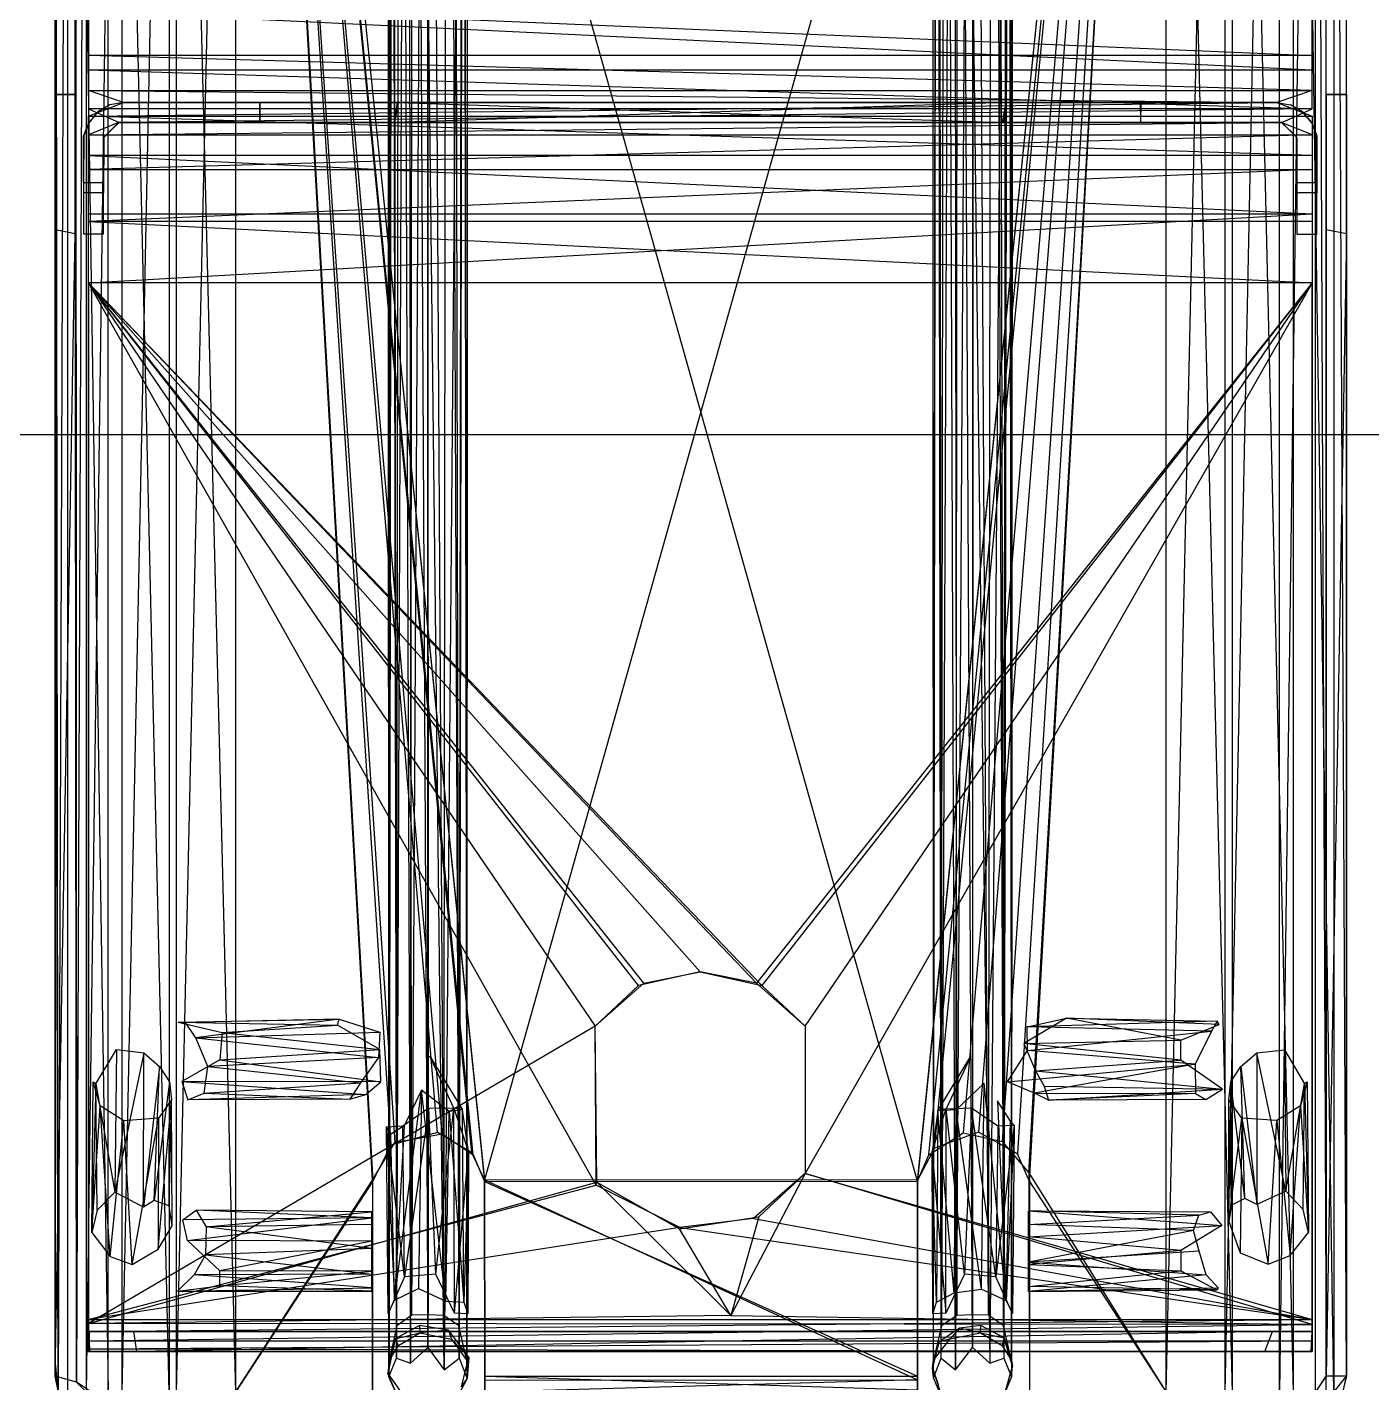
# Model space of a CAD drawing. Header units: inches. Extents: x 0 to 54693, y 0 to 31146.
# Drawn here: x 13428.2 to 13512.2, y 14759.1 to 14843.7 of the extents above; entities that cross this region are included whole.
import ezdxf

# ---------------------------------------------------------------- set-up
doc = ezdxf.new("R2010")
doc.units = ezdxf.units.IN
doc.header["$MEASUREMENT"] = 0
doc.layers.add('Added', color=3, linetype='Continuous')

msp = doc.modelspace()

# ---------------------------------------------------------------- linework, layer by layer
at = {"layer": 'Added', "linetype": 'Continuous', "lineweight": -2, "ltscale": 0.18}
for p, q in [((13451.045, 14937.879), (13450.813, 14760.522)), ((13451.304, 14762.69), (13451.045, 14937.879)), ((13451.304, 14762.69), (13451.972, 14938.363)), ((13452.248, 14763.347), (13451.972, 14938.363)), ((13452.248, 14763.347), (13453.206, 14938.533)), ((13453.206, 14938.533), (13454.23, 14763.345)), ((13453.206, 14938.533), (13453.251, 14763.373)), ((13454.23, 14763.345), (13454.45, 14938.381)), ((13454.45, 14938.381), (13455.174, 14762.691)), ((13455.416, 14937.908), (13455.174, 14762.691)), ((13455.416, 14937.908), (13455.67, 14760.532)), ((13484.812, 14760.542), (13485.069, 14937.909)), ((13485.069, 14937.909), (13485.312, 14762.691)), ((13486.036, 14938.381), (13485.312, 14762.691)), ((13486.036, 14938.381), (13486.256, 14763.345)), ((13486.256, 14763.345), (13487.28, 14938.533)), ((13487.28, 14938.533), (13487.235, 14763.373)), ((13488.238, 14763.347), (13487.28, 14938.533)), ((13488.238, 14763.347), (13488.515, 14938.363)), ((13488.515, 14938.363), (13489.182, 14762.69)), ((13489.182, 14762.69), (13489.442, 14937.879)), ((13489.442, 14937.879), (13489.674, 14760.522)), ((13450.803, 14759.506), (13450.746, 14937.31)), ((13450.746, 14937.31), (13450.813, 14760.522)), ((13455.67, 14760.532), (13455.74, 14937.318)), ((13455.685, 14759.413), (13455.74, 14937.318)), ((13484.804, 14759.443), (13484.746, 14937.318)), ((13484.812, 14760.542), (13484.746, 14937.318)), ((13489.674, 14760.522), (13489.74, 14937.31)), ((13489.74, 14937.31), (13489.683, 14759.505)), ((13450.803, 14759.506), (13450.942, 14936.823)), ((13450.942, 14936.823), (13451.288, 14760.672)), ((13451.288, 14760.672), (13451.494, 14936.423)), ((13451.494, 14936.423), (13452.156, 14760.366)), ((13452.156, 14760.366), (13452.312, 14936.197)), ((13452.312, 14936.197), (13453.243, 14761.328)), ((13455.473, 14936.745), (13455.198, 14760.672)), ((13455.685, 14759.413), (13455.473, 14936.745)), ((13484.804, 14759.443), (13485.01, 14936.737)), ((13485.288, 14760.672), (13485.01, 14936.737)), ((13485.288, 14760.672), (13485.522, 14936.418)), ((13486.188, 14759.95), (13485.522, 14936.418)), ((13486.333, 14936.202), (13486.188, 14759.95)), ((13487.243, 14761.328), (13486.333, 14936.202)), ((13489.544, 14936.82), (13489.198, 14760.672)), ((13489.544, 14936.82), (13489.683, 14759.505)), ((13430.152, 14758.642), (13429.98, 14922.9)), ((13430.77, 14922.9), (13430.152, 14758.642)), ((13430.77, 14758.556), (13430.77, 14922.9)), ((13430.77, 14922.9), (13433.275, 14758.556)), ((13431.306, 14759.173), (13431.23, 14922.9)), ((13431.932, 14922.9), (13431.306, 14759.173)), ((13431.932, 14758.556), (13434.159, 14922.9)), ((13431.932, 14758.556), (13431.932, 14922.9)), ((13437.089, 14758.556), (13433.275, 14922.9)), ((13433.275, 14758.556), (13433.275, 14922.9)), ((13434.159, 14758.556), (13434.159, 14922.9)), ((13434.159, 14758.556), (13437.549, 14922.9)), ((13437.089, 14922.9), (13441.23, 14758.556)), ((13437.089, 14922.9), (13437.089, 14758.556)), ((13437.549, 14758.556), (13437.549, 14922.9)), ((13437.549, 14758.556), (13441.23, 14922.9)), ((13456.069, 14773.364), (13441.23, 14922.9)), ((13449.793, 14771.783), (13441.23, 14922.9)), ((13441.23, 14922.9), (13456.782, 14771.705)), ((13483.81, 14771.725), (13441.23, 14922.9)), ((13455.989, 14773.483), (13441.23, 14922.9)), ((13441.23, 14922.9), (13449.799, 14771.722)), ((13441.23, 14922.9), (13450.933, 14773.97)), ((13441.23, 14922.9), (13451.176, 14774.134)), ((13454.124, 14774.666), (13441.23, 14922.9)), ((13441.23, 14922.9), (13441.23, 14758.556)), ((13453.841, 14774.75), (13441.23, 14922.9)), ((13441.23, 14922.9), (13456.779, 14771.796)), ((13499.328, 14922.9), (13456.779, 14771.796)), ((13499.328, 14922.9), (13483.803, 14771.785)), ((13483.81, 14771.725), (13499.328, 14922.9)), ((13484.513, 14773.364), (13499.328, 14922.9)), ((13484.858, 14773.775), (13499.328, 14922.9)), ((13499.328, 14922.9), (13486.654, 14774.726)), ((13499.328, 14922.9), (13487.61, 14774.777)), ((13499.328, 14922.9), (13489.1, 14774.202)), ((13499.328, 14922.9), (13490.045, 14773.432)), ((13490.76, 14772.235), (13499.328, 14922.9)), ((13490.793, 14771.704), (13499.328, 14922.9)), ((13499.328, 14758.556), (13499.328, 14922.9)), ((13503.469, 14758.556), (13499.328, 14922.9)), ((13499.328, 14758.556), (13503.009, 14922.9)), ((13503.009, 14758.556), (13506.399, 14922.9)), ((13503.009, 14758.556), (13503.009, 14922.9)), ((13503.469, 14758.556), (13503.469, 14922.9)), ((13507.283, 14758.556), (13503.469, 14922.9)), ((13506.399, 14758.556), (13506.399, 14922.9)), ((13508.626, 14922.9), (13506.399, 14758.556)), ((13509.788, 14758.556), (13507.283, 14922.9)), ((13507.283, 14758.556), (13507.283, 14922.9)), ((13508.626, 14922.9), (13508.626, 14758.556)), ((13508.626, 14922.9), (13509.328, 14759.556)), ((13509.328, 14758.556), (13509.328, 14922.9)), ((13510.578, 14759.556), (13509.788, 14922.9)), ((13509.788, 14922.9), (13509.788, 14758.556)), ((13510.578, 14759.556), (13510.578, 14922.9)), ((13431.23, 14914.474), (13431.306, 14759.173)), ((13429.98, 14856.918), (13430.152, 14758.642)), ((13431.23, 14839.545), (13431.23, 14849.064)), ((13431.23, 14849.064), (13431.306, 14759.173)), ((13455.011, 14849.064), (13454.262, 14759.95)), ((13455.198, 14760.672), (13455.011, 14849.064)), ((13489.011, 14849.064), (13488.329, 14760.369)), ((13489.011, 14849.064), (13489.198, 14760.672)), ((13430.152, 14758.642), (13429.98, 14848.805)), ((13453.243, 14761.328), (13453.243, 14848.705)), ((13454.262, 14759.95), (13453.243, 14848.705)), ((13487.243, 14848.705), (13488.329, 14760.369)), ((13487.243, 14848.705), (13487.243, 14761.328)), ((13510.578, 14759.556), (13510.578, 14848.823)), ((13429.98, 14845.039), (13429.98, 14841.013)), ((13430.152, 14758.642), (13429.98, 14845.039)), ((13431.23, 14845.039), (13431.306, 14759.173)), ((13432.043, 14845.213), (13508.443, 14841.969)), ((13432.043, 14845.213), (13432.043, 14838.646)), ((13432.043, 14844.735), (13508.443, 14841.085)), ((13508.443, 14838.646), (13508.443, 14845.213)), ((13429.98, 14842.761), (13430.152, 14758.642)), ((13431.306, 14759.173), (13431.23, 14842.761)), ((13508.443, 14841.969), (13432.043, 14841.969)), ((13508.443, 14839.801), (13432.043, 14841.969)), ((13429.98, 14841.013), (13429.98, 14839.542)), ((13430.152, 14758.642), (13429.98, 14841.013)), ((13431.306, 14759.173), (13431.23, 14841.013)), ((13432.043, 14841.085), (13508.443, 14841.085)), ((13432.043, 14841.085), (13508.443, 14838.646)), ((13510.578, 14839.542), (13510.578, 14841.013)), ((13432.043, 14839.801), (13508.443, 14839.801)), ((13434.243, 14839.04), (13432.043, 14839.801)), ((13432.043, 14839.801), (13506.243, 14839.04)), ((13508.443, 14839.801), (13506.243, 14839.04)), ((13429.98, 14839.542), (13431.23, 14839.545)), ((13430.152, 14758.642), (13429.98, 14839.542)), ((13429.98, 14839.542), (13431.23, 14839.537)), ((13429.98, 14839.535), (13429.98, 14839.542)), ((13429.98, 14760.559), (13429.98, 14839.542)), ((13431.23, 14839.537), (13429.98, 14839.535)), ((13429.98, 14831.109), (13429.98, 14839.535)), ((13429.98, 14839.535), (13429.98, 14760.559)), ((13429.98, 14759.556), (13429.98, 14839.535)), ((13429.98, 14839.535), (13429.98, 14835.498)), ((13431.224, 14835.552), (13431.23, 14839.537)), ((13431.23, 14839.537), (13431.23, 14839.545)), ((13431.23, 14839.545), (13431.306, 14759.173)), ((13431.23, 14839.537), (13431.23, 14830.875)), ((13431.23, 14839.537), (13431.306, 14759.173)), ((13432.043, 14838.183), (13434.243, 14839.04)), ((13432.043, 14838.183), (13506.243, 14839.04)), ((13433.388, 14838.889), (13432.636, 14838.455)), ((13434.243, 14839.04), (13433.388, 14838.889)), ((13442.749, 14839.04), (13434.243, 14839.04)), ((13451.389, 14839.04), (13434.243, 14839.04)), ((13434.243, 14839.04), (13444.601, 14839.04)), ((13434.243, 14839.04), (13446.727, 14839.04)), ((13434.243, 14839.04), (13506.243, 14839.04)), ((13506.243, 14839.04), (13434.243, 14839.04)), ((13442.747, 14837.79), (13442.749, 14839.04)), ((13442.747, 14839.04), (13442.747, 14837.79)), ((13442.747, 14839.04), (13442.749, 14837.79)), ((13442.747, 14839.04), (13442.749, 14839.04)), ((13442.749, 14839.04), (13444.601, 14839.04)), ((13446.727, 14839.04), (13444.083, 14839.04)), ((13444.601, 14839.04), (13447.743, 14839.04)), ((13506.243, 14839.04), (13446.727, 14839.04)), ((13447.743, 14839.04), (13451.389, 14839.04)), ((13451.389, 14839.04), (13451.148, 14837.79)), ((13489.316, 14839.04), (13451.174, 14837.79)), ((13451.174, 14837.79), (13451.346, 14839.04)), ((13489.316, 14839.04), (13451.346, 14839.04)), ((13451.346, 14839.04), (13506.243, 14839.04)), ((13451.389, 14839.04), (13489.102, 14837.79)), ((13451.389, 14839.04), (13506.243, 14839.04)), ((13451.389, 14839.04), (13489.342, 14839.04)), ((13489.102, 14837.79), (13489.342, 14839.04)), ((13489.316, 14839.04), (13489.146, 14837.79)), ((13506.243, 14839.04), (13489.316, 14839.04)), ((13492.743, 14839.04), (13489.316, 14839.04)), ((13489.342, 14839.04), (13506.243, 14839.04)), ((13489.342, 14839.04), (13493.705, 14839.04)), ((13495.86, 14839.04), (13492.743, 14839.04)), ((13506.243, 14839.04), (13492.743, 14839.04)), ((13493.705, 14839.04), (13506.243, 14839.04)), ((13493.705, 14839.04), (13496.403, 14839.04)), ((13497.737, 14839.04), (13495.86, 14839.04)), ((13495.86, 14839.04), (13506.243, 14839.04)), ((13496.403, 14839.04), (13497.739, 14839.04)), ((13497.739, 14839.04), (13497.737, 14837.79)), ((13497.739, 14839.04), (13497.737, 14839.04)), ((13497.739, 14837.79), (13497.737, 14839.04)), ((13506.243, 14839.04), (13497.737, 14839.04)), ((13497.737, 14839.04), (13506.243, 14839.04)), ((13497.739, 14837.79), (13497.739, 14839.04)), ((13497.739, 14839.04), (13506.243, 14839.04)), ((13506.243, 14839.04), (13507.098, 14838.889)), ((13506.243, 14839.04), (13507.098, 14838.889)), ((13506.243, 14839.04), (13508.443, 14838.183)), ((13507.85, 14838.455), (13507.098, 14838.889)), ((13509.328, 14839.537), (13509.324, 14835.481)), ((13509.328, 14839.537), (13509.328, 14839.545)), ((13509.328, 14839.545), (13510.578, 14839.542)), ((13509.328, 14839.537), (13510.578, 14839.542)), ((13509.328, 14831.109), (13509.328, 14839.537)), ((13510.578, 14839.535), (13509.328, 14839.537)), ((13510.578, 14839.542), (13510.578, 14759.556)), ((13510.578, 14830.875), (13510.578, 14839.542)), ((13510.578, 14839.542), (13510.578, 14839.535)), ((13510.578, 14839.535), (13510.578, 14830.875)), ((13510.578, 14834.539), (13510.578, 14839.535)), ((13508.443, 14838.646), (13432.043, 14838.646)), ((13432.043, 14838.646), (13433.96, 14837.787)), ((13432.043, 14838.183), (13508.443, 14838.183)), ((13508.443, 14835.745), (13432.043, 14838.183)), ((13432.043, 14761.09), (13432.043, 14838.183)), ((13432.636, 14838.455), (13432.073, 14837.782)), ((13432.636, 14838.455), (13432.074, 14837.784)), ((13508.443, 14838.646), (13433.96, 14837.787)), ((13506.56, 14837.787), (13508.443, 14838.646)), ((13508.416, 14837.78), (13507.85, 14838.455)), ((13507.85, 14838.455), (13508.411, 14837.785)), ((13508.443, 14838.183), (13508.443, 14763.089)), ((13431.751, 14836.934), (13432.074, 14837.784)), ((13431.765, 14836.989), (13432.074, 14837.784)), ((13432.073, 14837.782), (13431.765, 14836.989)), ((13433.927, 14837.788), (13432.043, 14837.029)), ((13432.043, 14837.029), (13506.526, 14837.787)), ((13432.043, 14837.029), (13508.443, 14837.029)), ((13508.443, 14837.029), (13432.043, 14834.861)), ((13432.073, 14837.782), (13432.074, 14837.784)), ((13433.927, 14837.788), (13433.003, 14836.87)), ((13433.96, 14837.787), (13433.003, 14836.87)), ((13433.014, 14836.862), (13433.927, 14837.788)), ((13451.148, 14837.79), (13433.927, 14837.788)), ((13433.927, 14837.788), (13442.749, 14837.79)), ((13444.083, 14837.79), (13433.927, 14837.788)), ((13433.927, 14837.788), (13446.782, 14837.79)), ((13433.927, 14837.788), (13442.747, 14837.79)), ((13506.526, 14837.787), (13433.927, 14837.788)), ((13433.96, 14837.787), (13433.927, 14837.788)), ((13433.96, 14837.787), (13492.743, 14837.79)), ((13433.96, 14837.787), (13451.174, 14837.79)), ((13489.146, 14837.79), (13433.96, 14837.787)), ((13442.749, 14837.79), (13433.96, 14837.787)), ((13433.96, 14837.787), (13444.083, 14837.79)), ((13446.784, 14837.79), (13433.96, 14837.787)), ((13433.96, 14837.787), (13506.56, 14837.787)), ((13442.747, 14837.79), (13442.749, 14837.79)), ((13444.083, 14837.79), (13442.747, 14837.79)), ((13442.749, 14837.79), (13444.083, 14837.79)), ((13446.782, 14837.79), (13444.083, 14837.79)), ((13444.083, 14837.79), (13446.784, 14837.79)), ((13451.148, 14837.79), (13446.782, 14837.79)), ((13446.784, 14837.79), (13451.174, 14837.79)), ((13506.526, 14837.787), (13451.148, 14837.79)), ((13451.148, 14837.79), (13489.102, 14837.79)), ((13489.146, 14837.79), (13451.174, 14837.79)), ((13489.102, 14837.79), (13506.526, 14837.787)), ((13492.743, 14837.79), (13489.102, 14837.79)), ((13492.743, 14837.79), (13495.928, 14837.791)), ((13506.56, 14837.787), (13492.743, 14837.79)), ((13495.885, 14837.789), (13492.743, 14837.79)), ((13492.743, 14837.79), (13506.526, 14837.787)), ((13497.737, 14837.79), (13495.885, 14837.789)), ((13495.885, 14837.789), (13506.526, 14837.787)), ((13506.56, 14837.787), (13495.928, 14837.791)), ((13495.928, 14837.791), (13497.739, 14837.79)), ((13497.737, 14837.79), (13497.739, 14837.79)), ((13497.737, 14837.79), (13506.526, 14837.787)), ((13497.739, 14837.79), (13506.526, 14837.787)), ((13506.56, 14837.787), (13497.739, 14837.79)), ((13506.526, 14837.787), (13506.56, 14837.787)), ((13506.526, 14837.787), (13507.469, 14836.891)), ((13508.443, 14837.029), (13506.526, 14837.787)), ((13506.56, 14837.787), (13507.469, 14836.891)), ((13507.484, 14836.855), (13506.56, 14837.787)), ((13508.416, 14837.78), (13508.411, 14837.785)), ((13508.411, 14837.785), (13508.733, 14836.915)), ((13508.411, 14837.785), (13508.729, 14836.973)), ((13508.729, 14836.973), (13508.416, 14837.78)), ((13431.765, 14836.989), (13431.743, 14834.051)), ((13431.743, 14834.051), (13431.751, 14836.934)), ((13431.751, 14836.934), (13431.743, 14833.413)), ((13431.751, 14836.934), (13431.765, 14836.989)), ((13432.993, 14834.051), (13433.003, 14836.87)), ((13433.003, 14836.87), (13432.993, 14833.413)), ((13432.993, 14834.051), (13433.014, 14836.862)), ((13433.014, 14836.862), (13433.003, 14836.87)), ((13507.469, 14836.891), (13507.493, 14834.051)), ((13507.484, 14836.855), (13507.469, 14836.891)), ((13507.484, 14836.855), (13507.493, 14833.413)), ((13507.484, 14836.855), (13507.493, 14834.051)), ((13508.733, 14836.915), (13508.729, 14836.973)), ((13508.743, 14834.051), (13508.729, 14836.973)), ((13508.733, 14836.915), (13508.743, 14833.413)), ((13508.733, 14836.915), (13508.743, 14834.051)), ((13429.98, 14835.498), (13429.98, 14831.109)), ((13431.23, 14830.875), (13431.224, 14835.552)), ((13508.443, 14835.745), (13432.043, 14835.745)), ((13432.043, 14835.745), (13508.443, 14832.095)), ((13509.324, 14835.481), (13509.328, 14831.109)), ((13432.043, 14834.861), (13508.443, 14834.861)), ((13508.443, 14834.861), (13432.043, 14831.617)), ((13431.743, 14834.051), (13432.993, 14834.051)), ((13431.743, 14834.051), (13431.743, 14830.824)), ((13432.993, 14830.824), (13432.993, 14834.051)), ((13507.493, 14834.051), (13508.743, 14834.051)), ((13507.493, 14834.051), (13507.493, 14830.824)), ((13508.743, 14830.824), (13508.743, 14834.051)), ((13432.993, 14833.413), (13431.743, 14833.413)), ((13508.743, 14833.413), (13507.493, 14833.413)), ((13432.043, 14832.095), (13508.443, 14832.095)), ((13432.043, 14827.79), (13508.443, 14832.095)), ((13429.98, 14831.109), (13429.98, 14759.556)), ((13429.98, 14831.109), (13431.23, 14830.875)), ((13508.443, 14831.617), (13432.043, 14831.617)), ((13432.043, 14831.617), (13508.443, 14827.79)), ((13509.328, 14831.109), (13509.328, 14759.556)), ((13509.328, 14831.109), (13510.578, 14830.875)), ((13429.98, 14759.556), (13431.23, 14830.875)), ((13431.23, 14830.875), (13431.306, 14759.173)), ((13432.993, 14830.824), (13431.743, 14830.824)), ((13507.493, 14830.824), (13508.743, 14830.824)), ((13510.578, 14830.875), (13509.328, 14759.556)), ((13463.746, 14771.474), (13432.043, 14827.79)), ((13508.443, 14827.79), (13432.043, 14827.79)), ((13432.043, 14827.79), (13463.693, 14781.383)), ((13432.043, 14827.79), (13474.098, 14783.94)), ((13432.043, 14827.79), (13432.043, 14763.075)), ((13466.721, 14784.072), (13432.043, 14827.79)), ((13470.243, 14784.79), (13432.043, 14827.79)), ((13432.043, 14827.79), (13473.765, 14784.072)), ((13466.388, 14783.94), (13432.043, 14827.79)), ((13508.443, 14827.79), (13473.765, 14784.072)), ((13508.443, 14827.79), (13474.098, 14783.94)), ((13508.443, 14827.79), (13476.793, 14772.196)), ((13476.793, 14781.383), (13508.443, 14827.79)), ((13508.443, 14762.779), (13508.443, 14827.79)), ((8565.312, 14818.325), (14228.23, 14818.325)), ((13470.243, 14784.79), (13466.388, 14783.94)), ((13466.721, 14784.072), (13470.243, 14784.79)), ((13470.243, 14784.79), (13474.098, 14783.94)), ((13473.765, 14784.072), (13470.243, 14784.79)), ((13463.693, 14781.383), (13466.721, 14784.072)), ((13466.388, 14783.94), (13463.693, 14781.383)), ((13476.793, 14781.383), (13473.765, 14784.072)), ((13474.098, 14783.94), (13476.793, 14781.383)), ((13463.693, 14781.383), (13432.043, 14762.831)), ((13437.654, 14781.637), (13447.706, 14781.839)), ((13437.654, 14781.637), (13440.396, 14781.007)), ((13438.113, 14781.632), (13437.654, 14781.637)), ((13437.654, 14781.637), (13447.604, 14781.446)), ((13447.706, 14781.839), (13438.113, 14781.632)), ((13438.746, 14780.666), (13438.113, 14781.632)), ((13447.706, 14781.839), (13438.746, 14780.666)), ((13440.396, 14781.007), (13447.604, 14781.446)), ((13447.604, 14781.446), (13447.706, 14781.839)), ((13450.238, 14779.946), (13447.604, 14781.446)), ((13447.706, 14781.839), (13450.236, 14781.024)), ((13463.746, 14771.474), (13463.693, 14781.383)), ((13463.792, 14771.663), (13463.693, 14781.383)), ((13476.793, 14781.383), (13476.793, 14772.196)), ((13493.104, 14781.885), (13490.435, 14780.309)), ((13490.661, 14781.357), (13493.104, 14781.885)), ((13502.507, 14781.706), (13490.661, 14781.357)), ((13490.677, 14779.881), (13490.661, 14781.357)), ((13502.157, 14781.079), (13490.661, 14781.357)), ((13502.634, 14781.499), (13493.104, 14781.885)), ((13500.243, 14780.514), (13493.104, 14781.885)), ((13493.104, 14781.885), (13502.507, 14781.706)), ((13500.243, 14780.514), (13502.634, 14781.499)), ((13502.507, 14781.706), (13502.157, 14781.079)), ((13502.634, 14781.499), (13502.507, 14781.706)), ((13438.746, 14780.666), (13450.236, 14781.024)), ((13439.508, 14778.878), (13438.746, 14780.666)), ((13438.746, 14780.666), (13450.166, 14779.448)), ((13440.396, 14781.007), (13440.243, 14779.295)), ((13440.396, 14781.007), (13450.238, 14779.946)), ((13450.236, 14781.024), (13450.166, 14779.448)), ((13490.435, 14780.309), (13500.243, 14780.514)), ((13490.677, 14779.881), (13502.157, 14781.079)), ((13500.243, 14779.262), (13500.243, 14780.514)), ((13502.157, 14781.079), (13501.146, 14779.015)), ((13432.511, 14777.8), (13433.796, 14779.94)), ((13433.796, 14779.94), (13433.705, 14771.038)), ((13435.498, 14779.728), (13433.705, 14771.038)), ((13433.796, 14779.94), (13435.498, 14779.728)), ((13435.491, 14770.1), (13435.498, 14779.728)), ((13435.498, 14779.728), (13436.492, 14778.867)), ((13440.243, 14779.295), (13450.238, 14779.946)), ((13450.307, 14777.913), (13450.238, 14779.946)), ((13453.356, 14779.523), (13455.394, 14776.172)), ((13454.868, 14776.278), (13453.356, 14779.523)), ((13485.077, 14776.113), (13487.13, 14779.523)), ((13487.13, 14779.523), (13485.593, 14776.226)), ((13489.416, 14777.913), (13490.677, 14779.881)), ((13490.435, 14780.309), (13491.165, 14778.605)), ((13500.243, 14779.262), (13490.435, 14780.309)), ((13501.146, 14779.015), (13490.677, 14779.881)), ((13503.994, 14778.867), (13504.988, 14779.728)), ((13504.988, 14779.728), (13506.718, 14779.916)), ((13504.988, 14779.728), (13504.992, 14770.269)), ((13506.793, 14771.105), (13504.988, 14779.728)), ((13506.718, 14779.916), (13507.975, 14777.8)), ((13506.718, 14779.916), (13506.793, 14771.105)), ((13436.492, 14778.867), (13435.491, 14770.1)), ((13436.144, 14770.511), (13436.492, 14778.867)), ((13436.492, 14778.867), (13437.113, 14777.924)), ((13440.243, 14779.295), (13437.874, 14777.947)), ((13439.264, 14777.213), (13439.508, 14778.878)), ((13450.166, 14779.448), (13439.508, 14778.878)), ((13439.508, 14778.878), (13449.025, 14777.855)), ((13440.243, 14779.295), (13450.307, 14777.913)), ((13450.166, 14779.448), (13449.025, 14777.855)), ((13489.416, 14777.913), (13501.146, 14779.015)), ((13501.146, 14779.015), (13491.102, 14777.209)), ((13491.165, 14778.605), (13500.243, 14779.262)), ((13502.85, 14777.471), (13500.243, 14779.262)), ((13501.146, 14779.015), (13501.155, 14777.189)), ((13503.373, 14777.924), (13503.994, 14778.867)), ((13504.242, 14770.642), (13503.994, 14778.867)), ((13503.994, 14778.867), (13504.992, 14770.269)), ((13432.266, 14768.506), (13432.352, 14777.917)), ((13432.511, 14777.8), (13432.266, 14768.506)), ((13432.352, 14777.917), (13432.511, 14777.8)), ((13432.784, 14776.431), (13432.352, 14777.917)), ((13432.601, 14769.916), (13432.511, 14777.8)), ((13432.511, 14777.8), (13433.705, 14771.038)), ((13437.113, 14777.924), (13436.144, 14770.511)), ((13437.092, 14770.177), (13437.113, 14777.924)), ((13437.113, 14777.924), (13437.235, 14776.793)), ((13437.874, 14777.947), (13438.247, 14776.797)), ((13450.307, 14777.913), (13437.874, 14777.947)), ((13437.874, 14777.947), (13449.37, 14777.133)), ((13439.264, 14777.213), (13449.025, 14777.855)), ((13449.025, 14777.855), (13448.363, 14776.836)), ((13449.37, 14777.133), (13450.307, 14777.913)), ((13487.96, 14777.841), (13486.228, 14776.168)), ((13487.802, 14764.98), (13487.96, 14777.841)), ((13489.345, 14764.272), (13487.96, 14777.841)), ((13491.102, 14777.209), (13489.416, 14777.913)), ((13491.165, 14778.605), (13502.85, 14777.471)), ((13491.165, 14778.605), (13491.703, 14777.646)), ((13503.251, 14776.793), (13503.373, 14777.924)), ((13504.242, 14770.642), (13503.373, 14777.924)), ((13503.413, 14770.211), (13503.373, 14777.924)), ((13506.793, 14771.105), (13507.975, 14777.8)), ((13508.134, 14777.917), (13507.712, 14776.42)), ((13507.876, 14769.941), (13507.975, 14777.8)), ((13507.975, 14777.8), (13508.134, 14777.917)), ((13507.975, 14777.8), (13508.218, 14768.511)), ((13508.134, 14777.917), (13508.218, 14768.511)), ((13438.247, 14776.797), (13439.264, 14777.213)), ((13449.37, 14777.133), (13438.247, 14776.797)), ((13439.264, 14777.213), (13448.363, 14776.836)), ((13448.363, 14776.836), (13449.37, 14777.133)), ((13451.161, 14764.285), (13452.847, 14777.389)), ((13452.847, 14777.389), (13451.766, 14775.181)), ((13452.847, 14777.389), (13452.647, 14765.021)), ((13454.566, 14776.066), (13452.847, 14777.389)), ((13454.362, 14764.222), (13452.847, 14777.389)), ((13491.989, 14776.781), (13491.102, 14777.209)), ((13491.102, 14777.209), (13501.155, 14777.189)), ((13491.703, 14777.646), (13491.989, 14776.781)), ((13491.703, 14777.646), (13502.85, 14777.471)), ((13491.989, 14776.781), (13502.85, 14777.471)), ((13501.155, 14777.189), (13491.989, 14776.781)), ((13501.155, 14777.189), (13501.8, 14776.818)), ((13501.8, 14776.818), (13502.85, 14777.471)), ((13432.266, 14768.506), (13432.784, 14776.431)), ((13434.264, 14775.488), (13432.784, 14776.431)), ((13433.41, 14767.013), (13432.784, 14776.431)), ((13436.407, 14767.474), (13437.235, 14776.793)), ((13437.235, 14776.793), (13436.425, 14775.653)), ((13437.092, 14770.177), (13437.235, 14776.793)), ((13437.273, 14768.931), (13437.235, 14776.793)), ((13448.363, 14776.836), (13438.247, 14776.797)), ((13451.672, 14775.164), (13453.302, 14776.292)), ((13453.302, 14776.292), (13451.784, 14765.752)), ((13453.738, 14765.913), (13453.302, 14776.292)), ((13453.302, 14776.292), (13454.868, 14776.278)), ((13453.738, 14765.913), (13454.868, 14776.278)), ((13455.394, 14776.172), (13454.566, 14776.066)), ((13455.394, 14776.172), (13454.868, 14776.278)), ((13454.909, 14763.481), (13454.868, 14776.278)), ((13454.868, 14776.278), (13455.771, 14773.54)), ((13455.771, 14773.54), (13455.394, 14776.172)), ((13455.489, 14764.175), (13455.394, 14776.172)), ((13484.72, 14773.569), (13485.593, 14776.226)), ((13485.077, 14776.113), (13484.72, 14773.569)), ((13485.077, 14776.113), (13484.997, 14764.175)), ((13485.593, 14776.226), (13485.077, 14776.113)), ((13486.228, 14776.168), (13485.077, 14776.113)), ((13486.085, 14764.747), (13485.077, 14776.113)), ((13485.578, 14763.48), (13485.593, 14776.226)), ((13485.593, 14776.226), (13487.175, 14776.303)), ((13486.749, 14765.913), (13485.593, 14776.226)), ((13486.085, 14764.747), (13486.228, 14776.168)), ((13487.802, 14764.98), (13486.228, 14776.168)), ((13487.175, 14776.303), (13486.749, 14765.913)), ((13488.703, 14765.749), (13487.175, 14776.303)), ((13487.175, 14776.303), (13488.814, 14775.164)), ((13489.607, 14775.455), (13488.804, 14776.734)), ((13488.804, 14776.734), (13489.345, 14764.272)), ((13501.8, 14776.818), (13491.989, 14776.781)), ((13503.245, 14769.192), (13503.251, 14776.793)), ((13504.06, 14775.645), (13503.251, 14776.793)), ((13503.413, 14770.211), (13503.251, 14776.793)), ((13507.712, 14776.42), (13506.229, 14775.496)), ((13507.075, 14767.071), (13507.712, 14776.42)), ((13507.712, 14776.42), (13508.218, 14768.511)), ((13433.41, 14767.013), (13434.264, 14775.488)), ((13436.425, 14775.653), (13434.264, 14775.488)), ((13434.78, 14766.523), (13434.264, 14775.488)), ((13434.78, 14766.523), (13436.425, 14775.653)), ((13436.425, 14775.653), (13436.407, 14767.474)), ((13454.362, 14764.222), (13454.566, 14776.066)), ((13454.566, 14776.066), (13455.489, 14764.175)), ((13489.345, 14764.272), (13489.607, 14775.455)), ((13489.836, 14775.217), (13489.607, 14775.455)), ((13503.245, 14769.192), (13504.06, 14775.645)), ((13504.06, 14775.645), (13503.953, 14767.246)), ((13504.06, 14775.645), (13505.691, 14766.549)), ((13506.229, 14775.496), (13504.06, 14775.645)), ((13505.691, 14766.549), (13506.229, 14775.496)), ((13506.229, 14775.496), (13507.075, 14767.071)), ((13450.657, 14775.118), (13451.672, 14775.164)), ((13451.784, 14765.752), (13450.657, 14775.118)), ((13450.934, 14774.648), (13450.657, 14775.118)), ((13450.657, 14775.118), (13451.161, 14764.285)), ((13450.758, 14763.46), (13450.657, 14775.118)), ((13453.841, 14774.75), (13450.933, 14773.97)), ((13451.766, 14775.181), (13450.934, 14774.648)), ((13451.161, 14764.285), (13450.934, 14774.648)), ((13451.766, 14775.181), (13451.161, 14764.285)), ((13451.176, 14774.134), (13454.124, 14774.666)), ((13451.784, 14765.752), (13451.672, 14775.164)), ((13455.989, 14773.483), (13453.841, 14774.75)), ((13454.124, 14774.666), (13456.069, 14773.364)), ((13484.513, 14773.364), (13486.654, 14774.726)), ((13487.61, 14774.777), (13484.858, 14773.775)), ((13486.654, 14774.726), (13489.1, 14774.202)), ((13490.045, 14773.432), (13487.61, 14774.777)), ((13489.836, 14775.217), (13488.703, 14765.749)), ((13488.814, 14775.164), (13488.703, 14765.749)), ((13488.814, 14775.164), (13489.836, 14775.217)), ((13489.836, 14775.217), (13489.345, 14764.272)), ((13489.836, 14775.217), (13489.732, 14763.451)), ((13449.793, 14771.783), (13451.176, 14774.134)), ((13450.933, 14773.97), (13449.799, 14771.722)), ((13484.858, 14773.775), (13483.803, 14771.785)), ((13484.72, 14773.569), (13485.578, 14763.48)), ((13484.761, 14763.445), (13484.72, 14773.569)), ((13484.997, 14764.175), (13484.72, 14773.569)), ((13489.1, 14774.202), (13490.76, 14772.235)), ((13454.909, 14763.481), (13455.771, 14773.54)), ((13455.771, 14773.54), (13455.489, 14764.175)), ((13455.771, 14773.54), (13455.729, 14763.435)), ((13456.779, 14771.796), (13455.989, 14773.483)), ((13456.069, 14773.364), (13456.782, 14771.705)), ((13483.81, 14771.725), (13484.513, 14773.364)), ((13490.793, 14771.704), (13490.045, 14773.432)), ((13476.793, 14772.196), (13472.153, 14763.34)), ((13476.793, 14772.196), (13473.564, 14769.383)), ((13473.903, 14769.496), (13476.793, 14772.196)), ((13508.443, 14762.779), (13476.793, 14772.196)), ((13476.793, 14772.196), (13508.443, 14763.089)), ((13490.76, 14772.235), (13490.793, 14771.704)), ((13490.76, 14772.235), (13499.328, 14758.556)), ((13490.76, 14772.235), (13490.798, 14758.556)), ((13432.043, 14762.831), (13463.792, 14771.663)), ((13432.043, 14763.075), (13463.746, 14771.474)), ((13433.705, 14771.038), (13432.601, 14769.916)), ((13435.491, 14770.1), (13433.705, 14771.038)), ((13441.23, 14758.556), (13449.793, 14771.783)), ((13449.799, 14771.722), (13441.23, 14758.556)), ((13449.793, 14771.783), (13449.788, 14758.556)), ((13449.788, 14758.556), (13449.799, 14771.722)), ((13449.799, 14771.722), (13449.793, 14771.783)), ((13456.788, 14759.292), (13456.779, 14771.796)), ((13456.779, 14771.796), (13483.798, 14759.315)), ((13483.803, 14771.785), (13456.779, 14771.796)), ((13456.782, 14771.705), (13456.779, 14771.796)), ((13456.782, 14771.705), (13483.81, 14771.725)), ((13456.782, 14771.705), (13483.798, 14759.556)), ((13456.782, 14771.705), (13456.788, 14759.292)), ((13456.788, 14759.556), (13456.782, 14771.705)), ((13463.746, 14771.474), (13463.792, 14771.663)), ((13468.961, 14768.836), (13463.746, 14771.474)), ((13463.792, 14771.663), (13468.945, 14768.741)), ((13472.153, 14763.34), (13463.792, 14771.663)), ((13483.798, 14759.315), (13483.803, 14771.785)), ((13483.803, 14771.785), (13483.798, 14759.556)), ((13483.81, 14771.725), (13483.798, 14759.556)), ((13483.803, 14771.785), (13483.81, 14771.725)), ((13490.793, 14771.704), (13499.328, 14758.556)), ((13490.793, 14771.704), (13490.798, 14758.556)), ((13506.793, 14771.105), (13504.992, 14770.269)), ((13507.876, 14769.941), (13506.793, 14771.105)), ((13436.144, 14770.511), (13435.491, 14770.1)), ((13437.092, 14770.177), (13436.144, 14770.511)), ((13437.273, 14768.931), (13437.092, 14770.177)), ((13503.413, 14770.211), (13503.245, 14769.192)), ((13504.242, 14770.642), (13503.413, 14770.211)), ((13504.992, 14770.269), (13504.242, 14770.642)), ((13432.601, 14769.916), (13432.266, 14768.506)), ((13437.95, 14769.308), (13438.768, 14769.913)), ((13449.743, 14769.434), (13437.95, 14769.308)), ((13438.227, 14768.018), (13449.743, 14769.434)), ((13449.743, 14769.806), (13438.768, 14769.913)), ((13438.768, 14769.913), (13439.403, 14768.86)), ((13449.743, 14769.434), (13438.768, 14769.913)), ((13439.403, 14768.86), (13449.743, 14769.806)), ((13449.743, 14769.806), (13449.743, 14769.434)), ((13449.743, 14769.02), (13449.743, 14769.806)), ((13449.743, 14769.434), (13449.743, 14767.966)), ((13468.945, 14768.741), (13473.903, 14769.496)), ((13473.564, 14769.383), (13468.961, 14768.836)), ((13473.903, 14769.496), (13472.153, 14763.34)), ((13473.564, 14769.383), (13508.443, 14763.089)), ((13501.367, 14769.588), (13490.74, 14769.871)), ((13490.74, 14769.871), (13490.743, 14769.024)), ((13490.741, 14766.659), (13490.74, 14769.871)), ((13490.743, 14768.242), (13490.74, 14769.871)), ((13490.74, 14769.871), (13502.803, 14768.962)), ((13490.74, 14769.871), (13502.098, 14769.814)), ((13490.743, 14769.024), (13501.367, 14769.588)), ((13501.028, 14768.633), (13501.367, 14769.588)), ((13501.367, 14769.588), (13502.098, 14769.814)), ((13502.098, 14769.814), (13502.803, 14768.962)), ((13508.218, 14768.511), (13507.876, 14769.941)), ((13468.961, 14768.836), (13432.043, 14763.075)), ((13432.266, 14768.506), (13433.41, 14767.013)), ((13436.407, 14767.474), (13437.273, 14768.931)), ((13438.227, 14768.018), (13437.95, 14769.308)), ((13439.403, 14768.86), (13439.359, 14767.129)), ((13449.743, 14769.02), (13439.403, 14768.86)), ((13449.743, 14767.517), (13439.403, 14768.86)), ((13449.743, 14767.517), (13449.743, 14769.02)), ((13472.153, 14763.34), (13468.945, 14768.741)), ((13468.961, 14768.836), (13508.443, 14763.089)), ((13490.743, 14769.024), (13490.741, 14766.659)), ((13501.028, 14768.633), (13490.741, 14766.659)), ((13501.028, 14768.633), (13490.743, 14769.024)), ((13490.743, 14768.242), (13502.803, 14768.962)), ((13502.803, 14768.962), (13500.243, 14767.386)), ((13501.398, 14767.341), (13501.028, 14768.633)), ((13503.245, 14769.192), (13503.953, 14767.246)), ((13507.075, 14767.071), (13508.218, 14768.511)), ((13440.243, 14766.13), (13438.227, 14768.018)), ((13449.743, 14767.966), (13438.227, 14768.018)), ((13449.743, 14767.966), (13440.243, 14766.13)), ((13449.743, 14767.966), (13449.743, 14766.107)), ((13490.743, 14768.242), (13490.741, 14766.659)), ((13490.743, 14768.242), (13490.742, 14764.841)), ((13500.243, 14767.386), (13490.743, 14768.242)), ((13490.743, 14766.514), (13490.743, 14768.242)), ((13433.41, 14767.013), (13434.78, 14766.523)), ((13434.78, 14766.523), (13436.407, 14767.474)), ((13439.359, 14767.129), (13438.659, 14765.875)), ((13449.743, 14767.517), (13439.359, 14767.129)), ((13439.359, 14767.129), (13449.743, 14765.915)), ((13449.743, 14765.915), (13449.743, 14767.517)), ((13501.398, 14767.341), (13490.741, 14766.659)), ((13500.243, 14767.386), (13490.743, 14766.514)), ((13500.243, 14767.386), (13500.243, 14766.13)), ((13501.837, 14765.876), (13501.398, 14767.341)), ((13503.953, 14767.246), (13505.691, 14766.549)), ((13505.691, 14766.549), (13507.075, 14767.071)), ((13440.243, 14765.184), (13440.243, 14766.13)), ((13449.743, 14766.107), (13440.243, 14766.13)), ((13440.243, 14765.184), (13449.743, 14766.107)), ((13449.743, 14766.107), (13449.743, 14764.847)), ((13490.742, 14764.841), (13490.741, 14766.659)), ((13490.741, 14766.659), (13501.837, 14765.876)), ((13490.746, 14765.14), (13490.743, 14766.514)), ((13490.743, 14766.514), (13500.243, 14766.13)), ((13490.746, 14765.14), (13500.243, 14766.13)), ((13500.243, 14766.13), (13502.498, 14764.937)), ((13438.659, 14765.875), (13437.611, 14764.847)), ((13437.611, 14764.847), (13440.243, 14765.184)), ((13449.743, 14765.915), (13438.659, 14765.875)), ((13449.743, 14765.063), (13438.659, 14765.875)), ((13449.743, 14764.847), (13440.243, 14765.184)), ((13449.743, 14765.063), (13449.743, 14765.915)), ((13451.784, 14765.752), (13450.758, 14763.46)), ((13453.738, 14765.913), (13451.784, 14765.752)), ((13454.909, 14763.481), (13453.738, 14765.913)), ((13486.749, 14765.913), (13485.578, 14763.48)), ((13488.703, 14765.749), (13486.749, 14765.913)), ((13489.732, 14763.451), (13488.703, 14765.749)), ((13501.837, 14765.876), (13490.742, 14764.841)), ((13490.742, 14764.841), (13490.746, 14765.14)), ((13502.498, 14764.937), (13490.746, 14765.14)), ((13502.596, 14765.041), (13501.837, 14765.876)), ((13437.611, 14764.847), (13449.743, 14765.063)), ((13437.611, 14764.847), (13449.743, 14764.847)), ((13449.743, 14764.847), (13449.743, 14765.063)), ((13450.758, 14763.46), (13451.161, 14764.285)), ((13451.161, 14764.285), (13452.647, 14765.021)), ((13452.647, 14765.021), (13454.362, 14764.222)), ((13484.997, 14764.175), (13486.085, 14764.747)), ((13486.085, 14764.747), (13487.802, 14764.98)), ((13487.802, 14764.98), (13489.345, 14764.272)), ((13489.345, 14764.272), (13489.732, 14763.451)), ((13502.596, 14765.041), (13490.742, 14764.841)), ((13490.742, 14764.841), (13502.498, 14764.937)), ((13502.498, 14764.937), (13502.596, 14765.041)), ((13454.362, 14764.222), (13455.489, 14764.175)), ((13455.729, 14763.435), (13454.909, 14763.481)), ((13455.489, 14764.175), (13455.729, 14763.435)), ((13484.761, 14763.445), (13484.997, 14764.175)), ((13485.578, 14763.48), (13484.761, 14763.445)), ((13472.153, 14763.34), (13432.043, 14762.831)), ((13432.043, 14763.075), (13508.443, 14763.089)), ((13432.043, 14762.343), (13508.443, 14763.089)), ((13432.043, 14763.075), (13432.043, 14762.343)), ((13432.043, 14762.831), (13432.043, 14763.075)), ((13508.443, 14762.779), (13432.043, 14762.831)), ((13432.043, 14761.749), (13508.443, 14762.779)), ((13451.304, 14762.69), (13450.813, 14760.522)), ((13452.708, 14762.71), (13451.2, 14761.872)), ((13452.248, 14763.347), (13451.304, 14762.69)), ((13453.251, 14763.373), (13452.248, 14763.347)), ((13454.534, 14762.427), (13452.708, 14762.71)), ((13452.708, 14762.71), (13452.739, 14762.249)), ((13454.23, 14763.345), (13453.251, 14763.373)), ((13455.174, 14762.691), (13454.23, 14763.345)), ((13455.67, 14760.532), (13455.174, 14762.691)), ((13472.153, 14763.34), (13508.443, 14762.779)), ((13485.312, 14762.691), (13484.812, 14760.542)), ((13486.256, 14763.345), (13485.312, 14762.691)), ((13487.235, 14763.373), (13486.256, 14763.345)), ((13487.755, 14762.721), (13486.427, 14762.552)), ((13488.238, 14763.347), (13487.235, 14763.373)), ((13487.747, 14762.249), (13487.755, 14762.721)), ((13489.216, 14761.938), (13487.755, 14762.721)), ((13489.182, 14762.69), (13488.238, 14763.347)), ((13489.674, 14760.522), (13489.182, 14762.69)), ((13508.443, 14762.341), (13508.443, 14763.089)), ((13508.443, 14763.089), (13508.443, 14762.779)), ((13508.443, 14762.779), (13508.443, 14761.749)), ((13508.443, 14762.341), (13432.043, 14762.343)), ((13434.857, 14762.34), (13432.043, 14762.343)), ((13432.043, 14762.343), (13432.043, 14761.09)), ((13432.098, 14762.34), (13432.043, 14762.343)), ((13432.098, 14762.34), (13432.043, 14761.09)), ((13432.043, 14761.261), (13508.443, 14761.749)), ((13432.043, 14761.749), (13508.443, 14761.749)), ((13432.098, 14762.34), (13434.857, 14762.34)), ((13432.126, 14761.101), (13432.098, 14762.34)), ((13508.443, 14762.341), (13434.857, 14762.34)), ((13508.42, 14762.34), (13434.857, 14762.34)), ((13434.857, 14762.34), (13505.974, 14762.34)), ((13434.857, 14762.34), (13435.04, 14761.09)), ((13505.974, 14762.34), (13435.04, 14761.09)), ((13451.2, 14761.872), (13450.739, 14759.711)), ((13451.2, 14761.872), (13450.813, 14760.522)), ((13451.2, 14761.872), (13452.739, 14762.249)), ((13451.396, 14761.462), (13451.2, 14761.872)), ((13451.396, 14761.462), (13452.739, 14762.249)), ((13454.534, 14762.427), (13452.739, 14762.249)), ((13452.739, 14762.249), (13454.722, 14761.862)), ((13455.788, 14760.743), (13454.534, 14762.427)), ((13454.534, 14762.427), (13454.722, 14761.862)), ((13454.722, 14761.862), (13455.67, 14760.532)), ((13454.722, 14761.862), (13455.788, 14760.743)), ((13484.812, 14760.542), (13485.855, 14761.885)), ((13486.427, 14762.552), (13485.141, 14761.676)), ((13485.855, 14761.885), (13485.141, 14761.676)), ((13486.427, 14762.552), (13485.855, 14761.885)), ((13485.855, 14761.885), (13487.747, 14762.249)), ((13487.747, 14762.249), (13486.427, 14762.552)), ((13487.747, 14762.249), (13489.216, 14761.938)), ((13487.747, 14762.249), (13489.09, 14761.462)), ((13489.216, 14761.938), (13489.09, 14761.462)), ((13489.216, 14761.938), (13489.674, 14760.522)), ((13489.741, 14760.165), (13489.216, 14761.938)), ((13505.484, 14761.089), (13505.974, 14762.34)), ((13505.974, 14762.34), (13508.42, 14762.34)), ((13508.42, 14762.34), (13508.364, 14761.09)), ((13508.443, 14762.341), (13508.42, 14762.34)), ((13508.42, 14762.34), (13508.445, 14761.096)), ((13508.445, 14761.096), (13508.443, 14762.341)), ((13508.443, 14761.749), (13508.445, 14761.096)), ((13432.043, 14761.261), (13508.445, 14761.096)), ((13432.043, 14761.09), (13432.126, 14761.101)), ((13432.043, 14761.09), (13508.445, 14761.096)), ((13435.04, 14761.09), (13432.043, 14761.09)), ((13435.04, 14761.09), (13432.126, 14761.101)), ((13508.445, 14761.096), (13435.04, 14761.09)), ((13505.484, 14761.089), (13435.04, 14761.09)), ((13435.04, 14761.09), (13508.364, 14761.09)), ((13450.813, 14760.522), (13451.396, 14761.462)), ((13452.156, 14760.366), (13453.243, 14761.328)), ((13453.243, 14761.328), (13454.262, 14759.95)), ((13485.141, 14761.676), (13484.745, 14760.074)), ((13485.141, 14761.676), (13484.812, 14760.542)), ((13486.188, 14759.95), (13487.243, 14761.328)), ((13487.243, 14761.328), (13488.329, 14760.369)), ((13489.09, 14761.462), (13489.674, 14760.522)), ((13508.364, 14761.09), (13505.484, 14761.089)), ((13508.445, 14761.096), (13508.364, 14761.09)), ((13429.98, 14759.556), (13429.98, 14760.559)), ((13430.152, 14758.642), (13429.98, 14760.559)), ((13450.813, 14760.522), (13450.739, 14759.711)), ((13450.803, 14759.506), (13451.288, 14760.672)), ((13450.813, 14760.522), (13450.803, 14759.506)), ((13451.288, 14760.672), (13452.156, 14760.366)), ((13454.262, 14759.95), (13455.198, 14760.672)), ((13455.198, 14760.672), (13455.685, 14759.413)), ((13455.344, 14758.888), (13455.788, 14760.743)), ((13455.788, 14760.743), (13455.67, 14760.532)), ((13455.685, 14759.413), (13455.67, 14760.532)), ((13455.788, 14760.743), (13455.685, 14759.413)), ((13484.745, 14760.074), (13484.812, 14760.542)), ((13484.804, 14759.443), (13484.745, 14760.074)), ((13485.448, 14757.934), (13484.745, 14760.074)), ((13484.745, 14760.074), (13485.097, 14759.029)), ((13484.804, 14759.443), (13485.288, 14760.672)), ((13484.804, 14759.443), (13484.812, 14760.542)), ((13485.288, 14760.672), (13486.188, 14759.95)), ((13488.329, 14760.369), (13489.198, 14760.672)), ((13489.198, 14760.672), (13489.683, 14759.505)), ((13489.309, 14758.62), (13489.741, 14760.165)), ((13489.674, 14760.522), (13489.741, 14760.165)), ((13489.674, 14760.522), (13489.683, 14759.505)), ((13489.683, 14759.505), (13489.741, 14760.165)), ((13431.306, 14759.173), (13429.98, 14759.556)), ((13429.98, 14759.556), (13430.151, 14758.695)), ((13430.152, 14758.642), (13429.98, 14759.556)), ((13451.522, 14757.881), (13450.739, 14759.711)), ((13450.739, 14759.711), (13451.815, 14758.165)), ((13450.739, 14759.711), (13450.803, 14759.506)), ((13451.522, 14757.881), (13450.803, 14759.506)), ((13455.685, 14759.413), (13454.843, 14757.791)), ((13455.344, 14758.888), (13455.685, 14759.413)), ((13456.788, 14759.556), (13483.798, 14759.556)), ((13456.788, 14759.292), (13456.788, 14759.556)), ((13456.788, 14759.556), (13483.798, 14758.695)), ((13456.788, 14759.556), (13456.788, 14757.306)), ((13456.788, 14759.292), (13483.798, 14759.315)), ((13483.798, 14759.315), (13456.788, 14758.558)), ((13456.788, 14758.558), (13456.788, 14759.292)), ((13483.798, 14757.306), (13483.798, 14759.556)), ((13483.798, 14759.556), (13483.798, 14759.315)), ((13483.798, 14759.315), (13483.798, 14758.557)), ((13485.448, 14757.934), (13484.804, 14759.443)), ((13489.683, 14759.505), (13488.883, 14757.788)), ((13489.683, 14759.505), (13489.309, 14758.62)), ((13509.328, 14759.556), (13508.626, 14758.556)), ((13508.71, 14758.632), (13509.328, 14759.556)), ((13510.578, 14759.556), (13509.328, 14759.556)), ((13509.788, 14758.556), (13510.578, 14759.556)), ((13510.578, 14759.556), (13510.343, 14758.556)), ((13510.406, 14758.695), (13510.578, 14759.556)), ((13431.932, 14758.556), (13431.306, 14759.173)), ((13432.23, 14758.556), (13431.306, 14759.173))]:
    msp.add_line(p, q, dxfattribs=at)

doc.saveas('drawing.dxf')
